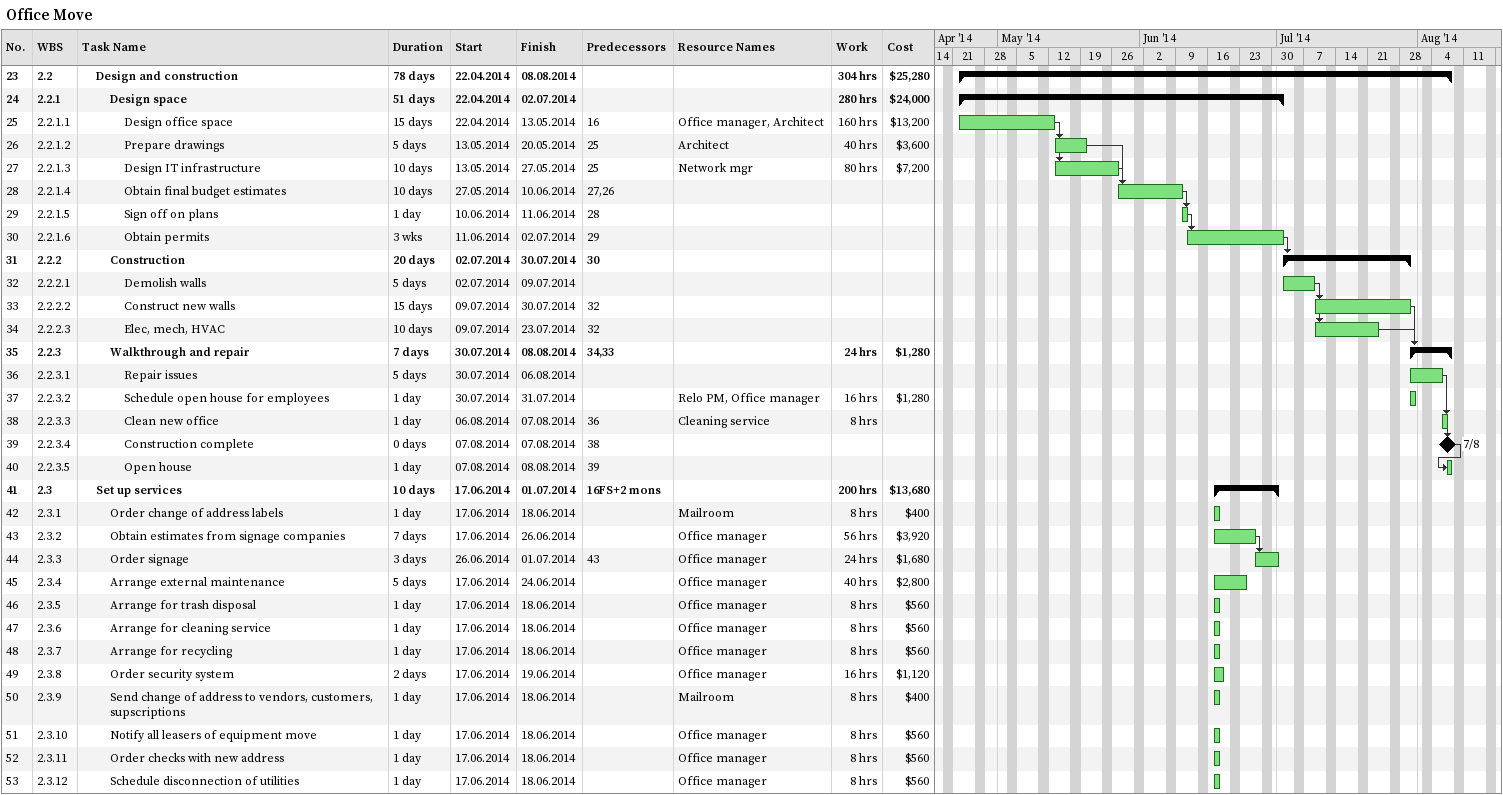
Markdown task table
Office Move

| ID | WBS | Task | Duration | Start | Finish | Predecessors | Resources | Work (h) | Cost ($) |
|---|---|---|---|---|---|---|---|---|---|
| 23 | 2.2 | **Design and construction** | 78d | 2014-04-22 | 2014-08-08 |  |  | 304 | 25280 |
| 24 | 2.2.1 | **Design space** | 51d | 2014-04-22 | 2014-07-02 |  |  | 280 | 24000 |
| 25 | 2.2.1.1 | Design office space | 15d | 2014-04-22 | 2014-05-13 | 16 | Office manager, Architect | 160 | 13200 |
| 26 | 2.2.1.2 | Prepare drawings | 5d | 2014-05-13 | 2014-05-20 | 25 | Architect | 40 | 3600 |
| 27 | 2.2.1.3 | Design IT infrastructure | 10d | 2014-05-13 | 2014-05-27 | 25 | Network mgr | 80 | 7200 |
| 28 | 2.2.1.4 | Obtain final budget estimates | 10d | 2014-05-27 | 2014-06-10 | 27, 26 |  |  |  |
| 29 | 2.2.1.5 | Sign off on plans | 1d | 2014-06-10 | 2014-06-11 | 28 |  |  |  |
| 30 | 2.2.1.6 | Obtain permits | 3w | 2014-06-11 | 2014-07-02 | 29 |  |  |  |
| 31 | 2.2.2 | **Construction** | 20d | 2014-07-02 | 2014-07-30 | 30 |  |  |  |
| 32 | 2.2.2.1 | Demolish walls | 5d | 2014-07-02 | 2014-07-09 |  |  |  |  |
| 33 | 2.2.2.2 | Construct new walls | 15d | 2014-07-09 | 2014-07-30 | 32 |  |  |  |
| 34 | 2.2.2.3 | Elec, mech, HVAC | 10d | 2014-07-09 | 2014-07-23 | 32 |  |  |  |
| 35 | 2.2.3 | **Walkthrough and repair** | 7d | 2014-07-30 | 2014-08-08 | 34, 33 |  | 24 | 1280 |
| 36 | 2.2.3.1 | Repair issues | 5d | 2014-07-30 | 2014-08-06 |  |  |  |  |
| 37 | 2.2.3.2 | Schedule open house for employees | 1d | 2014-07-30 | 2014-07-31 |  | Relo PM, Office manager | 16 | 1280 |
| 38 | 2.2.3.3 | Clean new office | 1d | 2014-08-06 | 2014-08-07 | 36 | Cleaning service | 8 |  |
| 39 | 2.2.3.4 | Construction complete | 0d | 2014-08-07 | 2014-08-07 | 38 |  |  |  |
| 40 | 2.2.3.5 | Open house | 1d | 2014-08-07 | 2014-08-08 | 39 |  |  |  |
| 41 | 2.3 | **Set up services** | 10d | 2014-06-17 | 2014-07-01 | 16FS+2mo |  | 200 | 13680 |
| 42 | 2.3.1 | Order change of address labels | 1d | 2014-06-17 | 2014-06-18 |  | Mailroom | 8 | 400 |
| 43 | 2.3.2 | Obtain estimates from signage companies | 7d | 2014-06-17 | 2014-06-26 |  | Office manager | 56 | 3920 |
| 44 | 2.3.3 | Order signage | 3d | 2014-06-26 | 2014-07-01 | 43 | Office manager | 24 | 1680 |
| 45 | 2.3.4 | Arrange external maintenance | 5d | 2014-06-17 | 2014-06-24 |  | Office manager | 40 | 2800 |
| 46 | 2.3.5 | Arrange for trash disposal | 1d | 2014-06-17 | 2014-06-18 |  | Office manager | 8 | 560 |
| 47 | 2.3.6 | Arrange for cleaning service | 1d | 2014-06-17 | 2014-06-18 |  | Office manager | 8 | 560 |
| 48 | 2.3.7 | Arrange for recycling | 1d | 2014-06-17 | 2014-06-18 |  | Office manager | 8 | 560 |
| 49 | 2.3.8 | Order security system | 2d | 2014-06-17 | 2014-06-19 |  | Office manager | 16 | 1120 |
| 50 | 2.3.9 | Send change of address to vendors, customers, supscriptions | 1d | 2014-06-17 | 2014-06-18 |  | Mailroom | 8 | 400 |
| 51 | 2.3.10 | Notify all leasers of equipment move | 1d | 2014-06-17 | 2014-06-18 |  | Office manager | 8 | 560 |
| 52 | 2.3.11 | Order checks with new address | 1d | 2014-06-17 | 2014-06-18 |  | Office manager | 8 | 560 |
| 53 | 2.3.12 | Schedule disconnection of utilities | 1d | 2014-06-17 | 2014-06-18 |  | Office manager | 8 | 560 |
